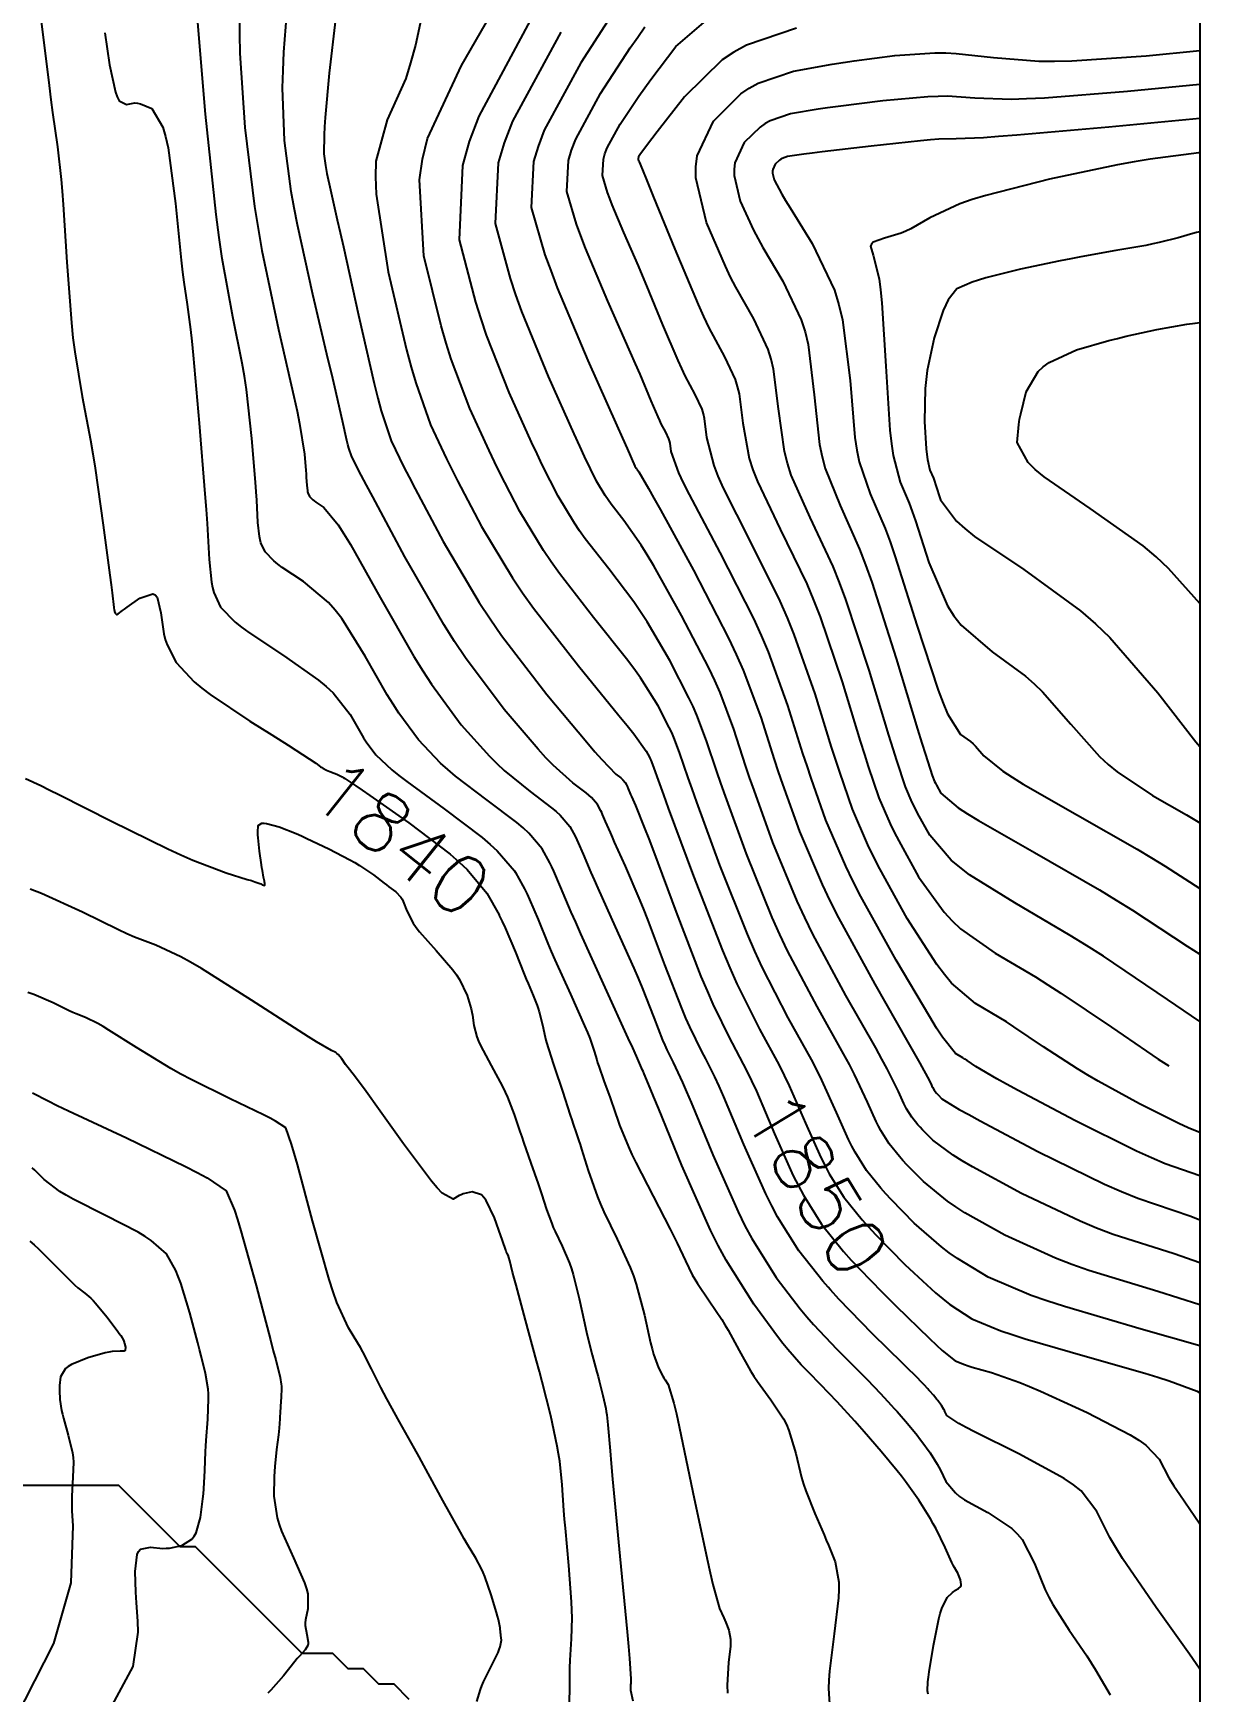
# Model space of a CAD drawing. Header units: metres. Extents: x 837117 to 838477, y 1189012 to 1191015.
# Drawn here: x 838400.2 to 838476.5, y 1190079.6 to 1190188.1 of the extents above; entities that cross this region are included whole.
import ezdxf

# ---------------------------------------------------------------- set-up
doc = ezdxf.new("R2010")
doc.units = ezdxf.units.M
doc.header["$LTSCALE"] = 0.3
doc.layers.add('COORD', color=7, linetype='Continuous', lineweight=20)
doc.layers.add('DRENAJE', color=5, linetype='Continuous', lineweight=25)
for name, color, linetype in [('COTAS 10', 1, 'Continuous'), ('COTAS INT', 252, 'Continuous'), ('MARCO IMP', 130, 'Continuous')]:
    doc.layers.add(name, color=color, linetype=linetype)
doc.styles.get("Standard").update_dxf_attribs({"font": 'simplex.shx'})

msp = doc.modelspace()

# ---------------------------------------------------------------- linework, layer by layer
at = {"layer": 'COORD'}
msp.add_lwpolyline([(837476.514, 1189013.872), (838476.514, 1189013.872), (838476.514, 1191013.872), (837476.514, 1191013.872)], close=True, dxfattribs=at)
at = {"layer": 'COTAS 10'}
for points, elevation in [([(838438.695, 1190190.343), (838436.027, 1190186.215), (838433.634, 1190181.801), (838433.226, 1190180.739), (838432.928, 1190179.747), (838432.769, 1190176.742), (838433.678, 1190173.656), (838434.053, 1190172.613), (838434.482, 1190171.488), (838436.476, 1190166.742), (838438.375, 1190162.469), (838438.743, 1190161.642), (838439.044, 1190160.97), (838439.561, 1190159.827), (838439.646, 1190159.686), (838439.674, 1190159.645), (838439.704, 1190159.603), (838439.827, 1190159.444), (838440.456, 1190158.358), (838440.804, 1190157.73), (838441.228, 1190156.962), (838443.39, 1190153.007), (838445.681, 1190148.565), (838446.187, 1190147.489), (838446.637, 1190146.48), (838447.799, 1190143.39), (838448.672, 1190140.629), (838448.94, 1190139.827), (838449.22, 1190139.009), (838450.327, 1190135.918), (838451.801, 1190132.44), (838452.312, 1190131.377), (838452.868, 1190130.271), (838455.249, 1190125.918), (838457.424, 1190122.129), (838457.85, 1190121.379), (838458.199, 1190120.759), (838458.826, 1190119.599), (838458.952, 1190119.313), (838458.987, 1190119.244), (838459.021, 1190119.18), (838459.143, 1190118.985), (838459.294, 1190118.798), (838459.347, 1190118.739), (838459.404, 1190118.677), (838459.649, 1190118.427), (838460.779, 1190117.733), (838461.394, 1190117.39), (838462.14, 1190116.982), (838465.926, 1190114.968), (838470.283, 1190112.835), (838471.389, 1190112.353), (838472.452, 1190111.918), (838475.926, 1190110.74), (838476.514, 1190110.512)], 1860), ([(838400.732, 1190188.924), (838401.241, 1190184.729), (838401.36, 1190183.791), (838401.469, 1190182.949), (838401.782, 1190180.716), (838402.029, 1190178.583), (838402.096, 1190177.806), (838402.163, 1190176.947), (838402.402, 1190173.17), (838402.699, 1190169.201), (838402.802, 1190168.221), (838402.916, 1190167.294), (838403.403, 1190164.374), (838403.948, 1190161.511), (838404.098, 1190160.62), (838404.247, 1190159.685), (838404.782, 1190155.952), (838405.212, 1190152.687), (838405.296, 1190152.047), (838405.363, 1190151.521), (838405.479, 1190150.579), (838405.501, 1190150.402), (838405.51, 1190150.359), (838405.52, 1190150.319), (838405.567, 1190150.196), (838405.629, 1190150.128), (838405.649, 1190150.122), (838405.67, 1190150.122), (838405.758, 1190150.167), (838406.035, 1190150.372), (838406.176, 1190150.472), (838406.344, 1190150.591), (838407.184, 1190151.176), (838408.017, 1190151.462), (838408.18, 1190151.392), (838408.315, 1190151.257), (838408.558, 1190150.23), (838408.745, 1190148.847), (838408.843, 1190148.488), (838408.961, 1190148.139), (838409.557, 1190146.963), (838410.738, 1190145.701), (838411.225, 1190145.297), (838411.781, 1190144.87), (838414.369, 1190143.133), (838415.801, 1190142.238), (838416.88, 1190141.561), (838417.388, 1190141.238), (838417.815, 1190140.964), (838418.682, 1190140.38), (838418.996, 1190140.149), (838419.075, 1190140.096), (838419.151, 1190140.05), (838419.394, 1190139.923), (838419.605, 1190139.838), (838419.66, 1190139.816), (838419.714, 1190139.796), (838419.897, 1190139.73), (838420.062, 1190139.668), (838420.104, 1190139.65), (838420.145, 1190139.632), (838420.28, 1190139.564), (838420.405, 1190139.495), (838420.473, 1190139.457), (838420.595, 1190139.391), (838421.311, 1190138.906), (838421.719, 1190138.623), (838422.218, 1190138.275), (838424.78, 1190136.481), (838427.481, 1190134.43), (838428.068, 1190133.92), (838428.586, 1190133.434), (838429.875, 1190131.888), (838430.672, 1190130.453), (838430.685, 1190130.429), (838430.879, 1190130.038), (838431.08, 1190129.615), (838431.758, 1190128.02), (838432.324, 1190126.582), (838432.455, 1190126.258), (838432.574, 1190125.966), (838432.911, 1190125.179), (838433.163, 1190124.532), (838433.228, 1190124.329), (838433.292, 1190124.116), (838433.506, 1190123.256), (838433.69, 1190122.452), (838433.734, 1190122.273), (838433.776, 1190122.112), (838433.903, 1190121.691), (838434.11, 1190121.084), (838434.202, 1190120.807), (838434.31, 1190120.483), (838434.826, 1190118.918), (838435.337, 1190117.363), (838435.443, 1190117.045), (838435.532, 1190116.776), (838435.723, 1190116.21), (838435.898, 1190115.679), (838435.976, 1190115.432), (838436.068, 1190115.141), (838436.509, 1190113.728), (838437.12, 1190112.008), (838437.32, 1190111.525), (838437.532, 1190111.037), (838438.406, 1190109.249), (838439.261, 1190107.383), (838439.461, 1190106.846), (838439.646, 1190106.301), (838440.178, 1190104.261), (838440.582, 1190102.457), (838440.686, 1190102.061), (838440.785, 1190101.71), (838441.112, 1190100.814), (838441.393, 1190100.282), (838441.464, 1190100.16), (838441.531, 1190100.049), (838441.746, 1190099.739), (838442.112, 1190098.513), (838442.274, 1190097.824), (838442.462, 1190096.983), (838443.361, 1190092.685), (838444.279, 1190088.303), (838444.48, 1190087.41), (838444.657, 1190086.655), (838445.104, 1190085.085), (838445.376, 1190084.461), (838445.444, 1190084.304), (838445.507, 1190084.153), (838445.708, 1190083.663), (838445.812, 1190083.065), (838445.815, 1190082.847), (838445.806, 1190082.606), (838445.679, 1190081.545), (838445.603, 1190080.056), (838445.626, 1190079.545)], 1840), ([(838419.978, 1190189.067), (838419.566, 1190185.529), (838419.304, 1190182.63), (838419.26, 1190182.018), (838419.228, 1190181.488), (838419.213, 1190180.263), (838419.318, 1190179.484), (838419.362, 1190179.236), (838419.413, 1190178.974), (838419.647, 1190177.909), (838420.096, 1190175.946), (838420.282, 1190175.118), (838420.493, 1190174.165), (838421.479, 1190169.695), (838422.511, 1190165.225), (838422.752, 1190164.273), (838422.974, 1190163.443), (838423.614, 1190161.479), (838424.449, 1190159.763), (838424.793, 1190159.09), (838425.186, 1190158.332), (838427.017, 1190154.881), (838429.365, 1190150.909), (838430.085, 1190149.822), (838430.835, 1190148.741), (838433.797, 1190144.881), (838436.413, 1190141.755), (838436.944, 1190141.135), (838437.393, 1190140.623), (838438.316, 1190139.66), (838438.639, 1190139.417), (838438.708, 1190139.358), (838438.769, 1190139.302), (838438.915, 1190139.131), (838439.001, 1190138.977), (838439.023, 1190138.933), (838439.044, 1190138.887), (838439.117, 1190138.716), (838439.233, 1190138.441), (838439.282, 1190138.33), (838439.338, 1190138.203), (838439.602, 1190137.62), (838440.199, 1190136.133), (838440.466, 1190135.437), (838440.776, 1190134.619), (838442.26, 1190130.634), (838443.884, 1190126.437), (838444.282, 1190125.484), (838444.657, 1190124.621), (838445.824, 1190122.26), (838445.923, 1190122.073), (838446.887, 1190120.244), (838447.196, 1190119.599), (838447.511, 1190118.917), (838448.703, 1190116.137), (838449.922, 1190113.391), (838450.255, 1190112.73), (838450.585, 1190112.111), (838451.76, 1190110.231), (838453.211, 1190108.436), (838453.716, 1190107.87), (838454.265, 1190107.273), (838455.717, 1190105.793), (838456.621, 1190104.871), (838458.827, 1190102.741), (838459.283, 1190102.316), (838459.67, 1190101.963), (838460.509, 1190101.286), (838461.116, 1190101.039), (838461.357, 1190100.958), (838461.631, 1190100.871), (838462.883, 1190100.509), (838464.731, 1190099.867), (838465.38, 1190099.602), (838466.088, 1190099.301), (838469.141, 1190097.9), (838471.957, 1190096.432), (838472.515, 1190096.087), (838472.978, 1190095.77), (838473.85, 1190094.847), (838474.496, 1190093.62), (838474.815, 1190093.111), (838475.197, 1190092.527), (838476.514, 1190090.628)], 1850), ([(838476.514, 1190184.792), (838471.789, 1190184.333), (838466.343, 1190183.906), (838465.183, 1190183.846), (838464.174, 1190183.811), (838461.789, 1190183.895), (838460.016, 1190184.02), (838459.394, 1190184.01), (838458.715, 1190183.982), (838455.787, 1190183.721), (838452.853, 1190183.358), (838452.17, 1190183.264), (838451.543, 1190183.175), (838449.743, 1190182.877), (838448.406, 1190182.42), (838448.071, 1190182.229), (838447.75, 1190182.01), (838446.717, 1190180.989), (838446.108, 1190179.669), (838446.055, 1190179.262), (838446.051, 1190178.837), (838446.456, 1190177.155), (838447.329, 1190175.258), (838447.621, 1190174.698), (838447.934, 1190174.123), (838449.248, 1190171.924), (838450.447, 1190169.387), (838450.688, 1190168.6), (838450.891, 1190167.776), (838451.294, 1190164.495), (838451.642, 1190161.241), (838451.81, 1190160.434), (838452.008, 1190159.668), (838452.983, 1190157.242), (838454.262, 1190154.394), (838454.653, 1190153.363), (838455.059, 1190152.226), (838456.661, 1190147.242), (838458.056, 1190142.616), (838458.333, 1190141.704), (838458.562, 1190140.953), (838458.995, 1190139.576), (838459.158, 1190139.196), (838459.218, 1190139.074), (838459.284, 1190138.944), (838459.576, 1190138.416), (838460.716, 1190137.47), (838461.318, 1190137.078), (838462.043, 1190136.629), (838465.696, 1190134.536), (838469.943, 1190132.097), (838471.044, 1190131.431), (838472.112, 1190130.768), (838475.696, 1190128.403), (838476.514, 1190127.894)], 1870), ([(838403.993, 1190076.179), (838406.731, 1190081.279), (838407.069, 1190083.523), (838407.046, 1190084.253), (838406.95, 1190085.447), (838406.929, 1190085.796), (838406.91, 1190086.153), (838406.862, 1190087.507), (838406.996, 1190088.606), (838407.092, 1190088.802), (838407.213, 1190088.95), (838407.865, 1190089.095), (838408.677, 1190089.011), (838408.9, 1190089.015), (838409.122, 1190089.032), (838409.917, 1190089.19), (838410.587, 1190089.618), (838410.73, 1190089.803), (838410.855, 1190090.018), (838411.155, 1190091.038), (838411.307, 1190092.245), (838411.339, 1190092.578), (838411.366, 1190092.911), (838411.428, 1190094.108), (838411.477, 1190095.348), (838411.496, 1190095.707), (838411.518, 1190096.074), (838411.619, 1190097.459), (838411.669, 1190098.787), (838411.659, 1190099.118), (838411.639, 1190099.434), (838411.481, 1190100.443), (838411.186, 1190101.606), (838411.08, 1190102.018), (838410.963, 1190102.469), (838410.45, 1190104.426), (838409.86, 1190106.363), (838409.694, 1190106.802), (838409.527, 1190107.198), (838408.912, 1190108.279), (838407.925, 1190109.152), (838407.522, 1190109.419), (838407.064, 1190109.696), (838404.942, 1190110.785), (838402.813, 1190111.852), (838402.35, 1190112.115), (838401.942, 1190112.364), (838400.924, 1190113.148), (838400.3, 1190113.762), (838400.14, 1190113.903)], 1830)]:
    msp.add_lwpolyline(points, dxfattribs=dict(at, elevation=elevation))
at = {"layer": 'COTAS INT'}
for points, elevation in [([(838426.298, 1190192.473), (838425.204, 1190187.354), (838424.889, 1190186.21), (838424.569, 1190185.185), (838423.365, 1190182.473), (838422.621, 1190179.77), (838422.589, 1190178.751), (838422.634, 1190177.615), (838423.424, 1190172.532), (838424.629, 1190167.44), (838424.934, 1190166.297), (838425.228, 1190165.271), (838426.187, 1190162.532), (838427.234, 1190160.304), (838427.583, 1190159.601), (838427.958, 1190158.859), (838429.525, 1190155.87), (838431.554, 1190152.503), (838432.219, 1190151.524), (838432.93, 1190150.525), (838435.87, 1190146.745), (838438.519, 1190143.511), (838439.045, 1190142.856), (838439.481, 1190142.305), (838440.308, 1190141.182), (838440.516, 1190140.779), (838440.562, 1190140.681), (838440.603, 1190140.589), (838440.709, 1190140.308), (838441.165, 1190139.04), (838441.426, 1190138.325), (838441.747, 1190137.453), (838443.393, 1190132.992), (838445.289, 1190128.119), (838445.767, 1190126.988), (838446.225, 1190125.951), (838447.65, 1190123.112), (838447.709, 1190122.992), (838448.994, 1190120.621), (838449.327, 1190119.955), (838449.649, 1190119.285), (838450.727, 1190116.83), (838451.728, 1190114.576), (838452.001, 1190114.033), (838452.272, 1190113.524), (838453.237, 1190111.982), (838454.428, 1190110.508), (838454.842, 1190110.044), (838455.293, 1190109.554), (838457.226, 1190107.582), (838457.804, 1190107.049), (838459.218, 1190105.739), (838459.705, 1190105.331), (838460.164, 1190104.967), (838461.593, 1190104.022), (838463.49, 1190103.251), (838464.245, 1190102.996), (838465.1, 1190102.724), (838469.017, 1190101.593), (838472.917, 1190100.481), (838473.762, 1190100.221), (838474.504, 1190099.982), (838476.332, 1190099.291), (838476.514, 1190099.196)], 1852), ([(838476.514, 1190081.103), (838476.268, 1190081.458), (838475.833, 1190082.08), (838473.665, 1190085.138), (838471.466, 1190088.349), (838471.011, 1190089.068), (838470.622, 1190089.714), (838469.777, 1190091.435), (838468.746, 1190092.768), (838468.241, 1190093.169), (838467.641, 1190093.585), (838464.682, 1190095.204), (838461.782, 1190096.629), (838461.219, 1190096.923), (838460.76, 1190097.173), (838459.969, 1190097.711), (838459.845, 1190097.964), (838459.807, 1190098.035), (838459.767, 1190098.105), (838459.607, 1190098.358), (838459.424, 1190098.615), (838459.37, 1190098.687), (838459.313, 1190098.759), (838459.095, 1190099.026), (838458.862, 1190099.294), (838458.796, 1190099.368), (838458.73, 1190099.441), (838458.488, 1190099.705), (838457.819, 1190100.379), (838457.485, 1190100.71), (838457.085, 1190101.105), (838455.102, 1190103.056), (838453.652, 1190104.551), (838452.9, 1190105.324), (838452.362, 1190105.92), (838452.211, 1190106.095), (838451.855, 1190106.501), (838450.283, 1190108.481), (838448.898, 1190110.697), (838448.508, 1190111.427), (838448.116, 1190112.207), (838446.942, 1190114.852), (838446.678, 1190115.445), (838445.373, 1190118.548), (838445.065, 1190119.244), (838444.78, 1190119.868), (838444.192, 1190121.032), (838443.94, 1190121.529), (838443.15, 1190123.126), (838442.896, 1190123.709), (838442.627, 1190124.354), (838441.529, 1190127.193), (838440.403, 1190130.154), (838440.117, 1190130.875), (838439.842, 1190131.554), (838438.939, 1190133.652), (838438.235, 1190135.208), (838438.085, 1190135.545), (838437.955, 1190135.842), (838437.645, 1190136.577), (838437.451, 1190137.033), (838437.394, 1190137.154), (838437.335, 1190137.272), (838437.107, 1190137.682), (838436.717, 1190138.139), (838436.556, 1190138.287), (838436.371, 1190138.445), (838435.511, 1190139.093), (838434.204, 1190140.261), (838433.737, 1190140.746), (838433.226, 1190141.302), (838431.001, 1190143.892), (838428.473, 1190147.28), (838427.769, 1190148.338), (838427.065, 1190149.449), (838424.508, 1190153.892), (838422.415, 1190157.804), (838422.003, 1190158.58), (838421.663, 1190159.221), (838421.042, 1190160.426), (838420.857, 1190160.993), (838420.793, 1190161.232), (838420.724, 1190161.506), (838420.426, 1190162.795), (838419.926, 1190164.987), (838419.729, 1190165.831), (838419.507, 1190166.778), (838418.491, 1190171.055), (838417.487, 1190175.61), (838417.272, 1190176.732), (838417.084, 1190177.793), (838416.632, 1190181.126), (838416.518, 1190184.567), (838416.544, 1190185.698), (838416.593, 1190186.905), (838416.978, 1190191.908)], 1848), ([(838476.514, 1190102.256), (838472.676, 1190103.352), (838467.653, 1190104.827), (838466.514, 1190105.204), (838465.484, 1190105.566), (838462.676, 1190106.759), (838460.658, 1190107.971), (838460.127, 1190108.346), (838459.608, 1190108.737), (838457.832, 1190110.294), (838456.321, 1190111.835), (838455.968, 1190112.217), (838455.645, 1190112.581), (838454.713, 1190113.733), (838453.959, 1190114.938), (838453.748, 1190115.335), (838453.534, 1190115.76), (838452.752, 1190117.522), (838451.786, 1190119.654), (838451.457, 1190120.311), (838451.102, 1190120.998), (838449.594, 1190123.723), (838447.886, 1190127.031), (838447.404, 1190128.085), (838446.917, 1190129.199), (838445.126, 1190133.723), (838443.615, 1190137.842), (838443.305, 1190138.701), (838443.041, 1190139.437), (838442.481, 1190141.079), (838442.112, 1190142.062), (838441.969, 1190142.383), (838441.808, 1190142.725), (838441.079, 1190144.139), (838439.918, 1190145.969), (838439.485, 1190146.575), (838439.003, 1190147.223), (838436.86, 1190149.92), (838434.623, 1190152.794), (838434.083, 1190153.554), (838433.577, 1190154.299), (838432.034, 1190156.86), (838430.729, 1190159.387), (838430.373, 1190160.111), (838430.019, 1190160.845), (838428.759, 1190163.584), (838427.541, 1190166.825), (838427.214, 1190167.876), (838426.891, 1190168.994), (838425.76, 1190173.584), (838425.464, 1190178.55), (838425.668, 1190179.904), (838425.995, 1190181.249), (838428.208, 1190186.032), (838430.746, 1190190.44)], 1854), ([(838458.739, 1190079.463), (838458.697, 1190079.687), (838458.732, 1190080.29), (838458.768, 1190080.584), (838458.816, 1190080.933), (838459.085, 1190082.649), (838459.435, 1190084.393), (838459.533, 1190084.759), (838459.632, 1190085.075), (838459.994, 1190085.792), (838460.331, 1190086.118), (838460.414, 1190086.186), (838460.492, 1190086.245), (838460.738, 1190086.379), (838460.888, 1190086.513), (838460.906, 1190086.572), (838460.913, 1190086.64), (838460.853, 1190086.964), (838460.738, 1190087.281), (838460.711, 1190087.344), (838460.686, 1190087.396), (838460.611, 1190087.495), (838460.457, 1190087.755), (838460.382, 1190087.909), (838460.292, 1190088.098), (838459.851, 1190089.075), (838459.261, 1190090.283), (838459.078, 1190090.618), (838458.887, 1190090.953), (838458.124, 1190092.162), (838457.251, 1190093.386), (838456.99, 1190093.731), (838456.721, 1190094.077), (838455.679, 1190095.349), (838454.567, 1190096.629), (838454.254, 1190096.981), (838453.938, 1190097.332), (838452.781, 1190098.592), (838451.71, 1190099.726), (838451.449, 1190099.998), (838451.203, 1190100.252), (838450.446, 1190101.015), (838449.569, 1190102.015), (838449.248, 1190102.417), (838448.893, 1190102.875), (838447.33, 1190104.979), (838445.523, 1190107.869), (838445.015, 1190108.821), (838444.504, 1190109.838), (838442.629, 1190114.061), (838441.098, 1190117.811), (838440.804, 1190118.532), (838440.565, 1190119.114), (838440.17, 1190120.066), (838440.136, 1190120.135), (838440.125, 1190120.16), (838440.113, 1190120.187), (838440.066, 1190120.31), (838439.658, 1190121.224), (838439.42, 1190121.751), (838439.127, 1190122.396), (838437.613, 1190125.717), (838436.029, 1190129.218), (838435.692, 1190129.977), (838435.398, 1190130.645), (838434.701, 1190132.298), (838434.266, 1190133.324), (838434.136, 1190133.596), (838434.003, 1190133.863), (838433.491, 1190134.785), (838432.614, 1190135.813), (838432.25, 1190136.147), (838431.835, 1190136.502), (838429.899, 1190137.96), (838427.825, 1190139.538), (838427.323, 1190139.969), (838426.852, 1190140.396), (838425.41, 1190141.914), (838424.12, 1190143.666), (838423.745, 1190144.241), (838423.362, 1190144.855), (838421.914, 1190147.396), (838420.385, 1190149.844), (838419.951, 1190150.399), (838419.512, 1190150.902), (838417.89, 1190152.275), (838416.497, 1190153.198), (838416.204, 1190153.416), (838415.95, 1190153.619), (838415.367, 1190154.216), (838415.1, 1190154.809), (838415.045, 1190155.009), (838415, 1190155.225), (838414.906, 1190156.132), (838414.822, 1190157.587), (838414.782, 1190158.148), (838414.735, 1190158.777), (838414.506, 1190161.619), (838414.147, 1190164.841), (838414.018, 1190165.71), (838413.875, 1190166.568), (838413.255, 1190169.583), (838412.553, 1190173.411), (838412.359, 1190174.782), (838412.166, 1190176.288), (838411.47, 1190182.851), (838410.939, 1190189.105)], 1844), ([(838413.689, 1190189.226), (838413.696, 1190188.057), (838413.729, 1190186.836), (838414.051, 1190181.988), (838414.682, 1190176.802), (838414.908, 1190175.368), (838415.157, 1190173.935), (838416.244, 1190168.765), (838417.256, 1190164.372), (838417.458, 1190163.428), (838417.626, 1190162.602), (838417.951, 1190160.604), (838418.036, 1190159.544), (838418.053, 1190159.309), (838418.068, 1190159.1), (838418.1, 1190158.557), (838418.135, 1190158.219), (838418.152, 1190158.138), (838418.172, 1190158.064), (838418.272, 1190157.842), (838418.489, 1190157.62), (838418.584, 1190157.544), (838418.693, 1190157.463), (838419.213, 1190157.118), (838420.154, 1190155.98), (838420.529, 1190155.398), (838420.954, 1190154.701), (838422.903, 1190151.218), (838425.099, 1190147.364), (838425.68, 1190146.433), (838426.249, 1190145.561), (838428.206, 1190142.903), (838430.039, 1190140.849), (838430.53, 1190140.357), (838431.014, 1190139.9), (838432.705, 1190138.527), (838434.103, 1190137.473), (838434.403, 1190137.217), (838434.666, 1190136.976), (838435.299, 1190136.234), (838435.669, 1190135.568), (838435.765, 1190135.375), (838435.859, 1190135.178), (838436.173, 1190134.438), (838436.676, 1190133.244), (838436.889, 1190132.761), (838437.132, 1190132.213), (838438.276, 1190129.685), (838439.484, 1190126.975), (838439.768, 1190126.313), (838440.031, 1190125.689), (838440.797, 1190123.751), (838441.37, 1190122.271), (838441.51, 1190121.935), (838441.643, 1190121.63), (838442.055, 1190120.797), (838442.672, 1190119.491), (838442.934, 1190118.888), (838443.236, 1190118.18), (838444.654, 1190114.753), (838446.31, 1190111.023), (838446.762, 1190110.124), (838447.21, 1190109.283), (838448.806, 1190106.73), (838450.374, 1190104.688), (838450.805, 1190104.169), (838451.234, 1190103.67), (838452.774, 1190102.036), (838454.144, 1190100.679), (838454.467, 1190100.354), (838454.764, 1190100.053), (838455.634, 1190099.149), (838456.334, 1190098.387), (838456.525, 1190098.174), (838456.714, 1190097.961), (838457.387, 1190097.187), (838458.017, 1190096.418), (838458.18, 1190096.209), (838458.338, 1190096), (838458.866, 1190095.26), (838459.327, 1190094.529), (838459.443, 1190094.326), (838459.553, 1190094.124), (838459.91, 1190093.393), (838460.526, 1190092.635), (838460.8, 1190092.416), (838461.119, 1190092.192), (838462.647, 1190091.349), (838464.223, 1190090.31), (838464.573, 1190089.962), (838464.886, 1190089.588), (838465.704, 1190088.023), (838466.4, 1190086.297), (838466.637, 1190085.823), (838466.892, 1190085.35), (838467.972, 1190083.655), (838469.113, 1190081.983), (838469.407, 1190081.525), (838469.691, 1190081.068), (838470.64, 1190079.435)], 1846), ([(838476.514, 1190104.949), (838473.759, 1190105.815), (838469.253, 1190107.191), (838468.139, 1190107.587), (838467.084, 1190107.989), (838463.759, 1190109.495), (838461.152, 1190110.975), (838460.549, 1190111.36), (838459.998, 1190111.736), (838458.438, 1190113.005), (838457.349, 1190114.116), (838457.095, 1190114.391), (838456.861, 1190114.653), (838456.19, 1190115.483), (838455.647, 1190116.352), (838455.494, 1190116.638), (838455.34, 1190116.944), (838454.777, 1190118.214), (838453.924, 1190120.022), (838453.588, 1190120.667), (838453.209, 1190121.375), (838451.479, 1190124.455), (838449.547, 1190128.111), (838449.04, 1190129.183), (838448.545, 1190130.28), (838446.86, 1190134.455), (838445.483, 1190138.231), (838445.183, 1190139.076), (838444.918, 1190139.834), (838444.254, 1190141.849), (838443.62, 1190143.534), (838443.375, 1190144.085), (838443.099, 1190144.672), (838441.849, 1190147.095), (838440.355, 1190149.633), (838439.924, 1190150.293), (838439.487, 1190150.934), (838437.849, 1190153.095), (838436.317, 1190155.064), (838435.947, 1190155.584), (838435.6, 1190156.095), (838434.543, 1190157.849), (838433.501, 1190159.915), (838433.163, 1190160.621), (838432.804, 1190161.387), (838431.331, 1190164.637), (838429.855, 1190168.38), (838429.494, 1190169.455), (838429.153, 1190170.548), (838428.096, 1190174.637), (838428.295, 1190179.485), (838428.746, 1190181.057), (838429.369, 1190182.728), (838433.05, 1190189.591)], 1856), ([(838476.514, 1190116.223), (838476.336, 1190116.286), (838475.756, 1190116.533), (838475.136, 1190116.812), (838472.559, 1190118.093), (838469.87, 1190119.575), (838469.179, 1190119.981), (838468.511, 1190120.385), (838466.295, 1190121.83), (838464.355, 1190123.137), (838463.861, 1190123.455), (838463.387, 1190123.753), (838461.83, 1190124.67), (838460.276, 1190126.002), (838459.803, 1190126.563), (838459.311, 1190127.206), (838457.381, 1190130.221), (838455.583, 1190133.483), (838455.175, 1190134.282), (838454.805, 1190135.035), (838453.794, 1190137.381), (838452.957, 1190139.787), (838452.697, 1190140.578), (838452.425, 1190141.424), (838451.343, 1190144.931), (838449.987, 1190148.813), (838449.542, 1190149.896), (838449.067, 1190150.982), (838447.102, 1190154.931), (838445.353, 1190158.384), (838445.015, 1190159.158), (838444.739, 1190159.852), (838444.272, 1190161.7), (838444.119, 1190162.941), (838444.043, 1190163.253), (838443.951, 1190163.551), (838443.498, 1190164.51), (838442.841, 1190165.736), (838442.621, 1190166.202), (838442.385, 1190166.723), (838441.397, 1190169.06), (838440.341, 1190171.625), (838440.061, 1190172.289), (838439.788, 1190172.934), (838438.847, 1190175.097), (838438.083, 1190176.91), (838437.92, 1190177.334), (838437.778, 1190177.723), (838437.442, 1190178.847), (838437.498, 1190179.91), (838437.603, 1190180.262), (838437.748, 1190180.637), (838438.594, 1190182.199), (838439.822, 1190184.024), (838440.207, 1190184.566), (838440.611, 1190185.123), (838442.232, 1190187.268), (838444.536, 1190189.249)], 1864), ([(838404.885, 1190188.173), (838405.202, 1190186.074), (838405.585, 1190184.296), (838405.701, 1190183.977), (838405.822, 1190183.733), (838406.295, 1190183.478), (838406.857, 1190183.582), (838407.033, 1190183.564), (838407.218, 1190183.527), (838407.962, 1190183.222), (838408.689, 1190182.002), (838408.863, 1190181.387), (838409.026, 1190180.653), (838409.515, 1190176.999), (838409.882, 1190173.288), (838409.967, 1190172.517), (838410.045, 1190171.857), (838410.266, 1190170.4), (838410.495, 1190168.764), (838410.577, 1190167.992), (838410.667, 1190167.08), (838411.062, 1190162.634), (838411.434, 1190158.01), (838411.51, 1190156.986), (838411.575, 1190156.074), (838411.712, 1190153.707), (838411.865, 1190152.231), (838411.939, 1190151.88), (838412.027, 1190151.555), (838412.462, 1190150.589), (838413.411, 1190149.618), (838413.824, 1190149.289), (838414.301, 1190148.934), (838416.567, 1190147.432), (838418.871, 1190145.823), (838419.373, 1190145.4), (838419.816, 1190144.987), (838420.925, 1190143.574), (838421.625, 1190142.346), (838421.81, 1190142.049), (838421.991, 1190141.772), (838422.614, 1190140.925), (838423.665, 1190139.943), (838424.116, 1190139.58), (838424.636, 1190139.177), (838427.093, 1190137.394), (838429.567, 1190135.53), (838430.098, 1190135.076), (838430.562, 1190134.65), (838431.683, 1190133.337), (838431.745, 1190133.227), (838432.223, 1190132.367), (838432.338, 1190132.158), (838432.508, 1190131.817), (838432.673, 1190131.469), (838433.23, 1190130.159), (838433.873, 1190128.587), (838434.093, 1190128.074), (838434.331, 1190127.528), (838435.342, 1190125.274), (838436.268, 1190123.198), (838436.454, 1190122.764), (838436.608, 1190122.391), (838436.906, 1190121.551), (838437.061, 1190120.982), (838437.125, 1190120.779), (838437.198, 1190120.557), (838437.535, 1190119.592), (838437.933, 1190118.483), (838438.044, 1190118.171), (838438.155, 1190117.857), (838438.558, 1190116.701), (838439.14, 1190115.276), (838439.364, 1190114.792), (838439.616, 1190114.268), (838440.751, 1190112.053), (838441.874, 1190109.901), (838442.118, 1190109.418), (838442.333, 1190108.983), (838442.868, 1190107.818), (838443.314, 1190106.904), (838443.474, 1190106.628), (838443.649, 1190106.341), (838444.41, 1190105.218), (838445.237, 1190103.994), (838445.454, 1190103.643), (838445.666, 1190103.287), (838446.385, 1190101.954), (838447.12, 1190100.629), (838447.342, 1190100.277), (838447.571, 1190099.931), (838448.462, 1190098.737), (838449.282, 1190097.496), (838449.467, 1190097.121), (838449.633, 1190096.733), (838450.078, 1190095.218), (838450.467, 1190093.64), (838450.598, 1190093.212), (838450.738, 1190092.787), (838451.329, 1190091.285), (838451.933, 1190089.902), (838452.082, 1190089.553), (838452.223, 1190089.218), (838452.67, 1190088.129), (838452.9, 1190086.804), (838452.905, 1190086.319), (838452.886, 1190085.785), (838452.604, 1190083.43), (838452.291, 1190080.988), (838452.252, 1190080.398), (838452.234, 1190079.845), (838452.34, 1190078.16)], 1842), ([(838476.514, 1190107.696), (838474.843, 1190108.277), (838470.852, 1190109.555), (838469.764, 1190109.97), (838468.684, 1190110.412), (838464.843, 1190112.231), (838461.646, 1190113.979), (838460.972, 1190114.375), (838460.388, 1190114.734), (838459.043, 1190115.716), (838458.376, 1190116.396), (838458.221, 1190116.565), (838458.078, 1190116.726), (838457.667, 1190117.234), (838457.334, 1190117.766), (838457.241, 1190117.941), (838457.146, 1190118.129), (838456.801, 1190118.906), (838456.062, 1190120.39), (838455.719, 1190121.023), (838455.316, 1190121.752), (838453.364, 1190125.187), (838451.207, 1190129.191), (838450.676, 1190130.28), (838450.173, 1190131.36), (838448.593, 1190135.187), (838447.352, 1190138.62), (838447.062, 1190139.451), (838446.795, 1190140.232), (838446.026, 1190142.619), (838445.129, 1190145.007), (838444.781, 1190145.787), (838444.39, 1190146.619), (838442.619, 1190150.051), (838440.791, 1190153.298), (838440.364, 1190154.012), (838439.971, 1190154.646), (838438.838, 1190156.269), (838438.01, 1190157.333), (838437.81, 1190157.615), (838437.623, 1190157.89), (838437.052, 1190158.838), (838436.272, 1190160.442), (838435.953, 1190161.132), (838435.59, 1190161.928), (838433.904, 1190165.689), (838432.168, 1190169.934), (838431.774, 1190171.034), (838431.416, 1190172.102), (838430.433, 1190175.689), (838430.643, 1190179.665), (838431.037, 1190180.978), (838431.578, 1190182.383), (838434.743, 1190188.223)], 1858), ([(838476.514, 1190113.378), (838474.254, 1190114.176), (838473.345, 1190114.563), (838472.372, 1190115.001), (838468.331, 1190117.01), (838464.628, 1190118.976), (838463.869, 1190119.388), (838463.225, 1190119.742), (838461.862, 1190120.541), (838461.288, 1190120.928), (838461.142, 1190121.022), (838461.002, 1190121.11), (838460.541, 1190121.381), (838459.687, 1190122.46), (838459.298, 1190123.058), (838458.843, 1190123.785), (838456.65, 1190127.49), (838454.349, 1190131.662), (838453.827, 1190132.684), (838453.354, 1190133.649), (838452.06, 1190136.65), (838451.088, 1190139.398), (838450.819, 1190140.202), (838450.549, 1190141.026), (838449.571, 1190144.16), (838448.296, 1190147.676), (838447.838, 1190148.74), (838447.336, 1190149.844), (838445.142, 1190154.16), (838443.135, 1190157.956), (838442.75, 1190158.732), (838442.439, 1190159.389), (838441.931, 1190160.769), (838441.862, 1190161.33), (838441.828, 1190161.47), (838441.786, 1190161.605), (838441.581, 1190162.039), (838441.284, 1190162.593), (838441.185, 1190162.804), (838441.078, 1190163.039), (838440.632, 1190164.095), (838439.896, 1190165.837), (838439.607, 1190166.504), (838439.281, 1190167.252), (838437.795, 1190170.62), (838436.332, 1190174.088), (838436.02, 1190174.898), (838435.748, 1190175.644), (838435.105, 1190177.795), (838435.213, 1190179.829), (838435.415, 1190180.5), (838435.691, 1190181.219), (838437.311, 1190184.207), (838439.259, 1190187.183), (838439.742, 1190187.895), (838440.201, 1190188.558)], 1862), ([(838450.129, 1190188.47), (838446.854, 1190187.369), (838446.04, 1190186.916), (838445.267, 1190186.398), (838442.807, 1190183.991), (838441.02, 1190181.689), (838440.671, 1190181.236), (838440.385, 1190180.864), (838439.878, 1190180.191), (838439.805, 1190180.055), (838439.792, 1190180.023), (838439.783, 1190179.992), (838439.778, 1190179.9), (838439.807, 1190179.802), (838439.82, 1190179.769), (838439.834, 1190179.732), (838439.9, 1190179.575), (838440.295, 1190178.616), (838440.516, 1190178.074), (838440.785, 1190177.413), (838442.163, 1190174.024), (838443.693, 1190170.407), (838444.058, 1190169.601), (838444.398, 1190168.879), (838445.415, 1190166.981), (838446.117, 1190165.496), (838446.258, 1190165.035), (838446.376, 1190164.553), (838446.612, 1190162.632), (838447.04, 1190160.315), (838447.28, 1190159.583), (838447.572, 1190158.812), (838449.062, 1190155.701), (838450.799, 1190152.119), (838451.246, 1190151.052), (838451.678, 1190149.951), (838453.116, 1190145.701), (838454.302, 1190141.821), (838454.576, 1190140.953), (838454.825, 1190140.176), (838455.527, 1190138.113), (838456.256, 1190136.422), (838456.523, 1190135.879), (838456.817, 1190135.303), (838458.113, 1190132.953), (838459.78, 1190130.628), (838460.308, 1190130.068), (838460.865, 1190129.545), (838463.119, 1190127.959), (838465.771, 1190126.396), (838466.58, 1190125.888), (838467.422, 1190125.347), (838470.729, 1190123.119), (838473.798, 1190121.028), (838474.489, 1190120.574)], 1866), ([(838476.514, 1190123.493), (838474.407, 1190124.931), (838470.209, 1190127.75), (838469.111, 1190128.452), (838468.041, 1190129.12), (838464.407, 1190131.247), (838461.454, 1190133.087), (838460.813, 1190133.573), (838460.248, 1190134.049), (838458.844, 1190135.684), (838458.051, 1190137.124), (838457.87, 1190137.476), (838457.707, 1190137.809), (838457.261, 1190138.844), (838456.694, 1190140.564), (838456.454, 1190141.329), (838456.179, 1190142.218), (838454.888, 1190146.471), (838453.369, 1190151.088), (838452.949, 1190152.207), (838452.53, 1190153.257), (838451.022, 1190156.471), (838449.79, 1190159.24), (838449.545, 1190160.009), (838449.341, 1190160.778), (838448.953, 1190163.564), (838448.633, 1190166.165), (838448.473, 1190166.818), (838448.282, 1190167.442), (838447.331, 1190169.453), (838446.155, 1190171.527), (838445.822, 1190172.192), (838445.485, 1190172.895), (838444.241, 1190175.759), (838443.54, 1190178.674), (838443.545, 1190179.41), (838443.638, 1190180.115), (838444.693, 1190182.401), (838446.483, 1190184.171), (838447.038, 1190184.55), (838447.62, 1190184.881), (838449.936, 1190185.674), (838452.463, 1190186.12), (838453.177, 1190186.232), (838453.898, 1190186.34), (838456.555, 1190186.686), (838459.186, 1190186.858), (838459.891, 1190186.854), (838460.586, 1190186.829), (838463.01, 1190186.554), (838465.977, 1190186.316), (838467.015, 1190186.314), (838468.146, 1190186.34), (838473.01, 1190186.663), (838476.514, 1190187.014)], 1868), ([(838476.514, 1190182.566), (838470.568, 1190182.003), (838464.54, 1190181.472), (838463.352, 1190181.378), (838462.372, 1190181.306), (838460.568, 1190181.236), (838459.447, 1190181.211), (838458.897, 1190181.167), (838458.244, 1190181.107), (838455.02, 1190180.756), (838451.809, 1190180.376), (838451.163, 1190180.297), (838450.622, 1190180.229), (838449.55, 1190180.081), (838449.193, 1190179.958), (838449.103, 1190179.907), (838449.017, 1190179.849), (838448.741, 1190179.576), (838448.578, 1190179.223), (838448.564, 1190179.114), (838448.563, 1190179), (838448.671, 1190178.551), (838449.173, 1190177.621), (838449.419, 1190177.204), (838449.713, 1190176.719), (838451.164, 1190174.395), (838452.612, 1190171.333), (838452.904, 1190170.383), (838453.148, 1190169.388), (838453.634, 1190165.427), (838453.943, 1190161.704), (838454.075, 1190160.86), (838454.227, 1190160.096), (838454.943, 1190158.012), (838455.929, 1190155.747), (838456.251, 1190154.868), (838456.595, 1190153.882), (838458.012, 1190149.412), (838459.397, 1190145.166), (838459.72, 1190144.32), (838460.016, 1190143.617), (838460.867, 1190142.267), (838461.513, 1190141.798), (838461.681, 1190141.65), (838461.843, 1190141.495), (838462.389, 1190140.867), (838463.639, 1190139.859), (838464.245, 1190139.463), (838464.965, 1190139.017), (838468.506, 1190136.985), (838472.409, 1190134.764), (838473.357, 1190134.2), (838474.248, 1190133.656), (838476.514, 1190132.182)], 1872), ([(838476.514, 1190180.333), (838476.446, 1190180.327), (838473.255, 1190179.905), (838472.228, 1190179.73), (838471.138, 1190179.529), (838466.683, 1190178.592), (838462.523, 1190177.536), (838461.619, 1190177.26), (838460.823, 1190176.991), (838458.844, 1190176.077), (838457.613, 1190175.346), (838457.289, 1190175.191), (838456.973, 1190175.057), (838455.89, 1190174.745), (838455.145, 1190174.465), (838455.041, 1190174.351), (838454.982, 1190174.221), (838455.139, 1190173.619), (838455.539, 1190172.076), (838455.633, 1190171.353), (838455.72, 1190170.502), (838455.975, 1190166.359), (838456.244, 1190162.167), (838456.34, 1190161.285), (838456.445, 1190160.524), (838456.903, 1190158.783), (838457.507, 1190157.395), (838457.704, 1190156.857), (838457.914, 1190156.253), (838458.783, 1190153.516), (838459.999, 1190150.689), (838460.428, 1190150.028), (838460.898, 1190149.42), (838462.931, 1190147.664), (838465.116, 1190146.08), (838465.683, 1190145.58), (838466.232, 1190145.053), (838468.076, 1190142.931), (838469.95, 1190140.82), (838470.518, 1190140.301), (838471.108, 1190139.81), (838473.418, 1190138.273), (838475.653, 1190137.002), (838476.196, 1190136.678), (838476.514, 1190136.484)], 1874), ([(838476.514, 1190175.157), (838476.299, 1190175.102), (838476.046, 1190175.035), (838475.087, 1190174.76), (838473.859, 1190174.447), (838473.436, 1190174.358), (838472.977, 1190174.266), (838471.021, 1190173.925), (838468.734, 1190173.524), (838468.066, 1190173.395), (838467.383, 1190173.259), (838464.794, 1190172.7), (838462.521, 1190172.134), (838462.037, 1190171.992), (838461.618, 1190171.857), (838460.629, 1190171.424), (838460.051, 1190170.694), (838459.89, 1190170.372), (838459.729, 1190169.998), (838459.142, 1190168.213), (838458.686, 1190166.084), (838458.607, 1190165.492), (838458.548, 1190164.899), (838458.505, 1190162.751), (838458.615, 1190160.95), (838458.652, 1190160.576), (838458.692, 1190160.256), (838458.863, 1190159.553), (838459.085, 1190159.044), (838459.157, 1190158.846), (838459.234, 1190158.625), (838459.553, 1190157.62), (838460.6, 1190156.213), (838461.137, 1190155.737), (838461.78, 1190155.224), (838464.995, 1190153.062), (838468.719, 1190150.361), (838469.684, 1190149.509), (838470.621, 1190148.612), (838473.763, 1190144.995), (838476.261, 1190141.782), (838476.514, 1190141.475)], 1876), ([(838476.514, 1190150.836), (838474.473, 1190153.127), (838473.657, 1190153.88), (838472.798, 1190154.609), (838469.335, 1190157.059), (838466.326, 1190159.122), (838465.753, 1190159.609), (838465.293, 1190160.059), (838464.571, 1190161.376), (838464.67, 1190162.538), (838464.727, 1190162.889), (838464.797, 1190163.253), (838465.158, 1190164.675), (838465.935, 1190166.013), (838466.267, 1190166.325), (838466.65, 1190166.611), (838468.458, 1190167.43), (838470.562, 1190168.032), (838471.133, 1190168.181), (838471.699, 1190168.322), (838473.698, 1190168.768), (838475.669, 1190169.106), (838476.218, 1190169.18), (838476.514, 1190169.214)], 1878), ([(838399.694, 1190139.377), (838400.704, 1190138.917), (838401.256, 1190138.646), (838401.926, 1190138.313), (838405.329, 1190136.591), (838409.018, 1190134.778), (838409.868, 1190134.388), (838410.643, 1190134.045), (838412.825, 1190133.212), (838414.205, 1190132.786), (838414.475, 1190132.7), (838414.696, 1190132.629), (838415.088, 1190132.488), (838415.162, 1190132.444), (838415.182, 1190132.434), (838415.202, 1190132.425), (838415.275, 1190132.397), (838415.332, 1190132.391), (838415.343, 1190132.396), (838415.352, 1190132.403), (838415.363, 1190132.449), (838415.348, 1190132.561), (838415.34, 1190132.609), (838415.329, 1190132.664), (838415.275, 1190132.925), (838415.194, 1190133.374), (838415.166, 1190133.548), (838415.136, 1190133.743), (838415.01, 1190134.626), (838414.909, 1190135.505), (838414.896, 1190135.698), (838414.889, 1190135.869), (838414.915, 1190136.304), (838415.168, 1190136.468), (838415.303, 1190136.468), (838415.467, 1190136.449), (838416.296, 1190136.215), (838417.409, 1190135.776), (838417.752, 1190135.628), (838418.111, 1190135.467), (838419.532, 1190134.789), (838420.907, 1190134.066), (838421.235, 1190133.877), (838421.541, 1190133.693), (838422.458, 1190133.071), (838423.15, 1190132.544), (838423.314, 1190132.419), (838423.465, 1190132.305), (838423.913, 1190131.97), (838424.25, 1190131.615), (838424.331, 1190131.487), (838424.408, 1190131.346), (838424.642, 1190130.734), (838425.057, 1190129.911), (838425.248, 1190129.638), (838425.472, 1190129.346), (838426.554, 1190128.128), (838427.655, 1190126.86), (838427.891, 1190126.536), (838428.097, 1190126.224), (838428.592, 1190125.194), (838428.842, 1190124.313), (838428.893, 1190124.095), (838428.936, 1190123.888), (838429.027, 1190123.233), (838429.224, 1190122.476), (838429.334, 1190122.206), (838429.468, 1190121.908), (838430.152, 1190120.611), (838430.896, 1190119.224), (838431.068, 1190118.869), (838431.224, 1190118.528), (838431.664, 1190117.401), (838432.041, 1190116.278), (838432.157, 1190115.938), (838432.279, 1190115.586), (838432.764, 1190114.212), (838433.237, 1190112.863), (838433.352, 1190112.527), (838433.459, 1190112.207), (838433.789, 1190111.188), (838434.118, 1190110.263), (838434.225, 1190110.003), (838434.339, 1190109.741), (838434.81, 1190108.778), (838435.293, 1190107.662), (838435.415, 1190107.303), (838435.532, 1190106.922), (838435.912, 1190105.366), (838436.256, 1190103.766), (838436.349, 1190103.359), (838436.442, 1190102.966), (838436.773, 1190101.675), (838437.078, 1190100.541), (838437.156, 1190100.248), (838437.23, 1190099.964), (838437.471, 1190099.011), (838437.654, 1190098.173), (838437.692, 1190097.961), (838437.724, 1190097.757), (838437.793, 1190097.091), (838437.933, 1190095.403), (838438.01, 1190094.554), (838438.103, 1190093.539), (838438.579, 1190088.496), (838439.044, 1190083.541), (838439.132, 1190082.582), (838439.201, 1190081.801), (838439.302, 1190080.471), (838439.288, 1190080.258), (838439.285, 1190080.181), (838439.283, 1190080.097), (838439.279, 1190079.728), (838439.435, 1190079.034)], 1838), ([(838435.275, 1190078.216), (838435.3, 1190080.635), (838435.314, 1190081.189), (838435.332, 1190081.692), (838435.421, 1190083.09), (838435.46, 1190084.477), (838435.445, 1190084.974), (838435.419, 1190085.519), (838435.235, 1190087.893), (838435.014, 1190090.339), (838434.965, 1190090.929), (838434.922, 1190091.481), (838434.811, 1190093.161), (838434.649, 1190094.725), (838434.573, 1190095.205), (838434.484, 1190095.704), (838434.053, 1190097.675), (838433.486, 1190099.915), (838433.312, 1190100.583), (838433.13, 1190101.273), (838432.412, 1190103.938), (838431.785, 1190106.239), (838431.662, 1190106.699), (838431.559, 1190107.082), (838431.37, 1190107.824), (838431.316, 1190108.045), (838431.299, 1190108.099), (838431.282, 1190108.15), (838431.213, 1190108.308), (838431.147, 1190108.444), (838431.115, 1190108.518), (838431.069, 1190108.649), (838430.937, 1190109.033), (838430.868, 1190109.229), (838430.784, 1190109.464), (838430.366, 1190110.639), (838429.833, 1190111.768), (838429.677, 1190111.974), (838429.517, 1190112.135), (838428.911, 1190112.333), (838428.337, 1190112.198), (838428.198, 1190112.15), (838428.068, 1190112.096), (838427.669, 1190111.863), (838426.962, 1190112.257), (838426.637, 1190112.6), (838426.257, 1190113.044), (838424.42, 1190115.49), (838422.578, 1190118.076), (838422.195, 1190118.608), (838421.867, 1190119.06), (838421.14, 1190120.029), (838420.801, 1190120.457), (838420.716, 1190120.568), (838420.636, 1190120.676), (838420.381, 1190121.039), (838420.14, 1190121.333), (838420.069, 1190121.397), (838419.995, 1190121.454), (838419.713, 1190121.595), (838418.73, 1190122.156), (838418.215, 1190122.477), (838417.595, 1190122.869), (838414.477, 1190124.883), (838411.204, 1190126.944), (838410.486, 1190127.366), (838409.849, 1190127.723), (838408.229, 1190128.476), (838406.829, 1190129.011), (838406.331, 1190129.231), (838405.786, 1190129.481), (838403.419, 1190130.644), (838400.75, 1190131.859), (838400.014, 1190132.142)], 1836), ([(838429.223, 1190078.999), (838429.464, 1190079.783), (838429.559, 1190080.025), (838429.667, 1190080.278), (838430.156, 1190081.28), (838430.607, 1190082.196), (838430.689, 1190082.396), (838430.753, 1190082.571), (838430.833, 1190083.006), (838430.794, 1190083.301), (838430.783, 1190083.387), (838430.773, 1190083.475), (838430.738, 1190083.811), (838430.628, 1190084.356), (838430.57, 1190084.576), (838430.501, 1190084.825), (838430.154, 1190085.977), (838429.744, 1190087.162), (838429.635, 1190087.433), (838429.528, 1190087.679), (838429.157, 1190088.36), (838428.609, 1190089.257), (838428.39, 1190089.639), (838428.142, 1190090.079), (838427.004, 1190092.15), (838425.761, 1190094.429), (838425.447, 1190095), (838425.146, 1190095.545), (838424.167, 1190097.298), (838423.341, 1190098.792), (838423.137, 1190099.175), (838422.943, 1190099.544), (838422.329, 1190100.763), (838421.766, 1190101.861), (838421.603, 1190102.153), (838421.438, 1190102.44), (838420.817, 1190103.433), (838420.069, 1190105.091), (838419.824, 1190105.798), (838419.562, 1190106.612), (838418.478, 1190110.443), (838417.483, 1190114.134), (838417.277, 1190114.859), (838417.102, 1190115.455), (838416.721, 1190116.533), (838416.052, 1190116.967), (838415.695, 1190117.156), (838415.264, 1190117.376), (838413.089, 1190118.419), (838410.533, 1190119.687), (838409.861, 1190120.049), (838409.206, 1190120.415), (838406.969, 1190121.777), (838405.159, 1190122.925), (838404.773, 1190123.156), (838404.436, 1190123.351), (838403.632, 1190123.741), (838403.014, 1190123.977), (838402.794, 1190124.074), (838402.553, 1190124.184), (838401.509, 1190124.698), (838400.241, 1190125.254), (838399.859, 1190125.392)], 1834), ([(838400.16, 1190118.811), (838401.172, 1190118.286), (838401.769, 1190117.997), (838402.504, 1190117.647), (838406.304, 1190115.864), (838410.16, 1190114.003), (838410.931, 1190113.603), (838411.572, 1190113.253), (838412.816, 1190112.406), (838413.364, 1190111.139), (838413.566, 1190110.524), (838413.791, 1190109.796), (838414.786, 1190106.212), (838415.721, 1190102.654), (838415.907, 1190101.942), (838416.063, 1190101.348), (838416.363, 1190100.189), (838416.43, 1190099.758), (838416.439, 1190099.624), (838416.443, 1190099.482), (838416.422, 1190098.915), (838416.379, 1190098.324), (838416.369, 1190098.167), (838416.361, 1190098.014), (838416.34, 1190097.484), (838416.298, 1190096.867), (838416.276, 1190096.658), (838416.25, 1190096.433), (838416.12, 1190095.481), (838415.998, 1190094.37), (838415.977, 1190094.044), (838415.961, 1190093.71), (838415.949, 1190092.438), (838416.158, 1190091.012), (838416.282, 1190090.581), (838416.434, 1190090.134), (838417.22, 1190088.388), (838417.956, 1190086.752), (838418.076, 1190086.374), (838418.16, 1190086.029), (838418.164, 1190085.054), (838418.011, 1190084.333), (838417.997, 1190084.147), (838417.995, 1190083.968), (838418.092, 1190083.373), (838418.184, 1190082.882), (838418.18, 1190082.768), (838418.163, 1190082.664), (838417.994, 1190082.37), (838417.622, 1190081.969), (838417.476, 1190081.798), (838417.312, 1190081.6), (838416.567, 1190080.668), (838415.75, 1190079.74), (838415.542, 1190079.544)], 1832), ([(838399.975, 1190109.102), (838400.256, 1190108.865), (838400.548, 1190108.606), (838401.687, 1190107.485), (838402.711, 1190106.442), (838402.931, 1190106.232), (838403.122, 1190106.056), (838403.58, 1190105.705), (838403.967, 1190105.388), (838404.114, 1190105.234), (838404.277, 1190105.052), (838405.008, 1190104.151), (838405.69, 1190103.258), (838405.822, 1190103.079), (838405.93, 1190102.93), (838406.115, 1190102.64), (838406.148, 1190102.512), (838406.16, 1190102.464), (838406.173, 1190102.411), (838406.232, 1190102.178), (838406.22, 1190101.977), (838406.189, 1190101.944), (838406.146, 1190101.921), (838405.893, 1190101.92), (838405.368, 1190101.893), (838405.154, 1190101.853), (838404.911, 1190101.799), (838403.785, 1190101.488), (838402.705, 1190101.052), (838402.492, 1190100.919), (838402.315, 1190100.781), (838401.984, 1190100.237), (838401.922, 1190099.658), (838401.916, 1190099.497), (838401.913, 1190099.336), (838401.943, 1190098.752), (838402.063, 1190098.04), (838402.118, 1190097.798), (838402.183, 1190097.536), (838402.495, 1190096.429), (838402.769, 1190095.254), (838402.809, 1190094.95), (838402.834, 1190094.655), (838402.795, 1190093.668), (838402.721, 1190092.423), (838402.725, 1190091.966), (838402.738, 1190091.46), (838402.796, 1190090.487), (838402.672, 1190086.758), (838401.539, 1190082.791), (838397.763, 1190075.423)], 1828)]:
    msp.add_lwpolyline(points, dxfattribs=dict(at, elevation=elevation))
at = {"layer": 'DRENAJE'}
msp.add_polyline3d([(838424.803, 1190079.126, 0), (838423.804, 1190080.125, 0), (838422.804, 1190080.125, 0), (838421.804, 1190081.125, 0), (838420.805, 1190081.125, 0), (838419.805, 1190082.125, 0), (838417.806, 1190082.125, 0), (838416.806, 1190083.124, 0), (838415.807, 1190084.124, 0), (838414.807, 1190085.124, 0), (838413.807, 1190086.123, 0), (838412.808, 1190087.123, 0), (838411.808, 1190088.123, 0), (838410.808, 1190089.122, 0), (838409.809, 1190089.122, 0), (838407.809, 1190091.122, 0), (838406.81, 1190092.121, 0), (838405.81, 1190093.121, 0), (838390.815, 1190093.121, 0), (838389.815, 1190092.121, 0), (838387.816, 1190092.121, 0)], dxfattribs=at)
at = {"layer": 'MARCO IMP'}
msp.add_lwpolyline([(837116.514, 1189053.872), (837116.514, 1191013.872), (838476.514, 1191013.872), (838476.514, 1189053.872), (837116.514, 1189053.872)], dxfattribs=at)

# ---------------------------------------------------------------- texts
at = {"layer": 'COTAS 10', "char_height": 3.8, "attachment_point": 7}
for s, insert, rotation in [('1840', (838417.995, 1190138.072, 1840), 321.57617), ('1850', (838446.455, 1190117.505, 1850), 301.03616)]:
    msp.add_mtext(s, dxfattribs=dict(at, insert=insert, rotation=rotation))

doc.saveas('drawing.dxf')
